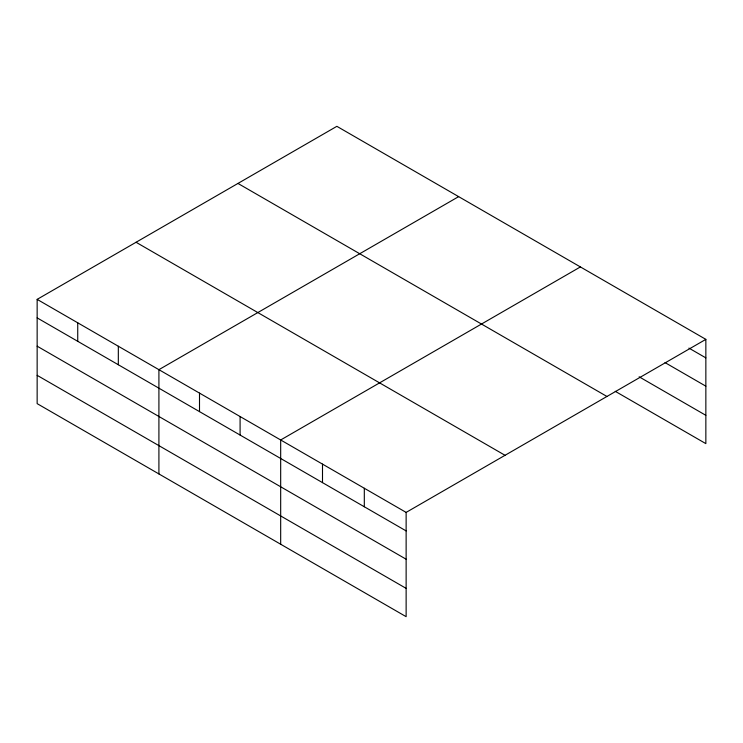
<?xml version="1.0" encoding="UTF-8"?>
<svg xmlns="http://www.w3.org/2000/svg" width="743" height="743" viewBox="0 0 743 743"><rect width="100%" height="100%" fill="white"/><g stroke="black" fill="none" stroke-linecap="round" stroke-linejoin="round"><path stroke-width="1.11" d="M37.15 299.373L406.133 512.401L406.133 616.671L37.15 403.635L37.15 299.373L336.867 126.329L705.85 339.365L705.85 443.627L615.241 391.32M458.635 196.635L158.909 369.67L158.909 473.941M580.394 266.932L280.678 439.977L280.678 544.238M406.133 512.401L705.85 339.365M688.928 348.105L705.85 357.875M665.031 362.603L705.85 386.174M639.138 376.812L705.85 415.328M237.964 183.437L606.938 396.465M136.062 242.274L505.036 455.301M37.15 317.883L406.133 530.911M37.15 346.182L406.133 559.21M37.15 375.336L406.133 588.372M364.311 488.262L364.311 506.772M322.499 464.115L322.499 482.625M240.091 416.544L240.091 435.054M199.505 393.103L199.505 411.622M118.323 346.238L118.323 364.748M77.736 322.806L77.736 341.316"/></g></svg>
